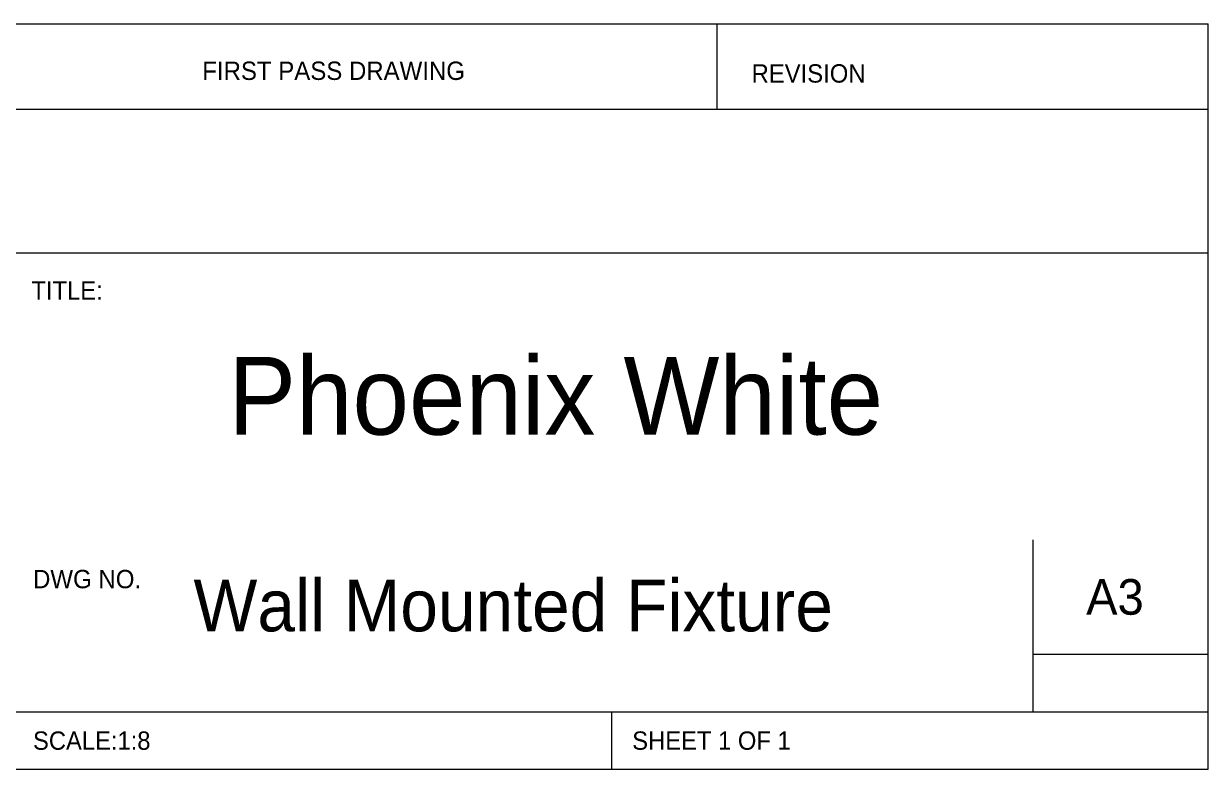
# Model space of a CAD drawing. Header units: inches. Extents: x -7.8 to 10.9, y -9.3 to 8.2.
# Drawn here: x 0.895 to 4.351, y -9.315 to -7.14 of the extents above; entities that cross this region are included whole.
import ezdxf

# ---------------------------------------------------------------- set-up
doc = ezdxf.new("R2010")
doc.units = ezdxf.units.IN
doc.header["$MEASUREMENT"] = 0
doc.layers.add('Layer 1', color=7, linetype='Continuous')

msp = doc.modelspace()

# ---------------------------------------------------------------- linework, layer by layer
at = {"layer": 'Layer 1', "color": 9, "lineweight": 18, "true_color": 0xc0c0c0}
for points in [[(-3.0181, -7.1403), (4.3514, -7.1403)], [(2.9181, -7.3903), (2.9181, -7.1403)], [(4.1556, -7.1403), (4.1556, -7.1403)], [(4.3514, -9.3153), (4.3514, -7.1403)], [(4.3514, -7.3903), (0.8708, -7.3903)], [(4.3514, -7.8097), (-3.0181, -7.8097)], [(3.8403, -9.1472), (3.8403, -8.6458)], [(4.3514, -8.9806), (3.8403, -8.9806)], [(-3.0181, -9.1472), (4.3514, -9.1472)], [(2.6111, -9.3153), (2.6111, -9.1472)], [(-3.0048, -9.3153), (4.3514, -9.3153)]]:
    msp.add_lwpolyline(points, dxfattribs=at)

# ---------------------------------------------------------------- texts
at = {"layer": 'Layer 1', "color": 7, "true_color": 0xffffff, "attachment_point": 7}
for s, insert, char_height in [('\\fCentury Gothic|b0|i0|c0|p34;\\W0.978033;FIRST PASS DRAWING', (1.4161, -7.3051), 0.053544), ('\\fCentury Gothic|b0|i0|c0|p34;\\W0.971326;REVISION', (3.0189, -7.3129), 0.053544), ('\\fCentury Gothic|b0|i0|c0|p34;\\W0.967455;TITLE:', (0.9177, -7.945), 0.053544), ('\\fCentury Gothic|b0|i0|c0|p34;\\W0.977546;Phoenix White', (1.492, -8.3423), 0.226666), ('\\fCentury Gothic|b0|i0|c0|p34;\\W0.979211;DWG NO.', (0.9223, -8.7879), 0.053543), ('\\fCentury Gothic|b0|i0|c0|p34;\\W0.977221;Wall Mounted Fixture', (1.3905, -8.915), 0.151111), ('\\fCentury Gothic|b0|i0|c0|p34;\\W0.988533;A3', (3.995, -8.8658), 0.103889), ('\\fCentury Gothic|b0|i0|c0|p34;\\W0.967371;SCALE:1:8', (0.9223, -9.2591), 0.053543), ('\\fCentury Gothic|b0|i0|c0|p34;\\W0.968579;SHEET 1 OF 1', (2.6705, -9.2591), 0.053544)]:
    msp.add_mtext(s, dxfattribs=dict(at, insert=insert, char_height=char_height))

doc.saveas('drawing.dxf')
